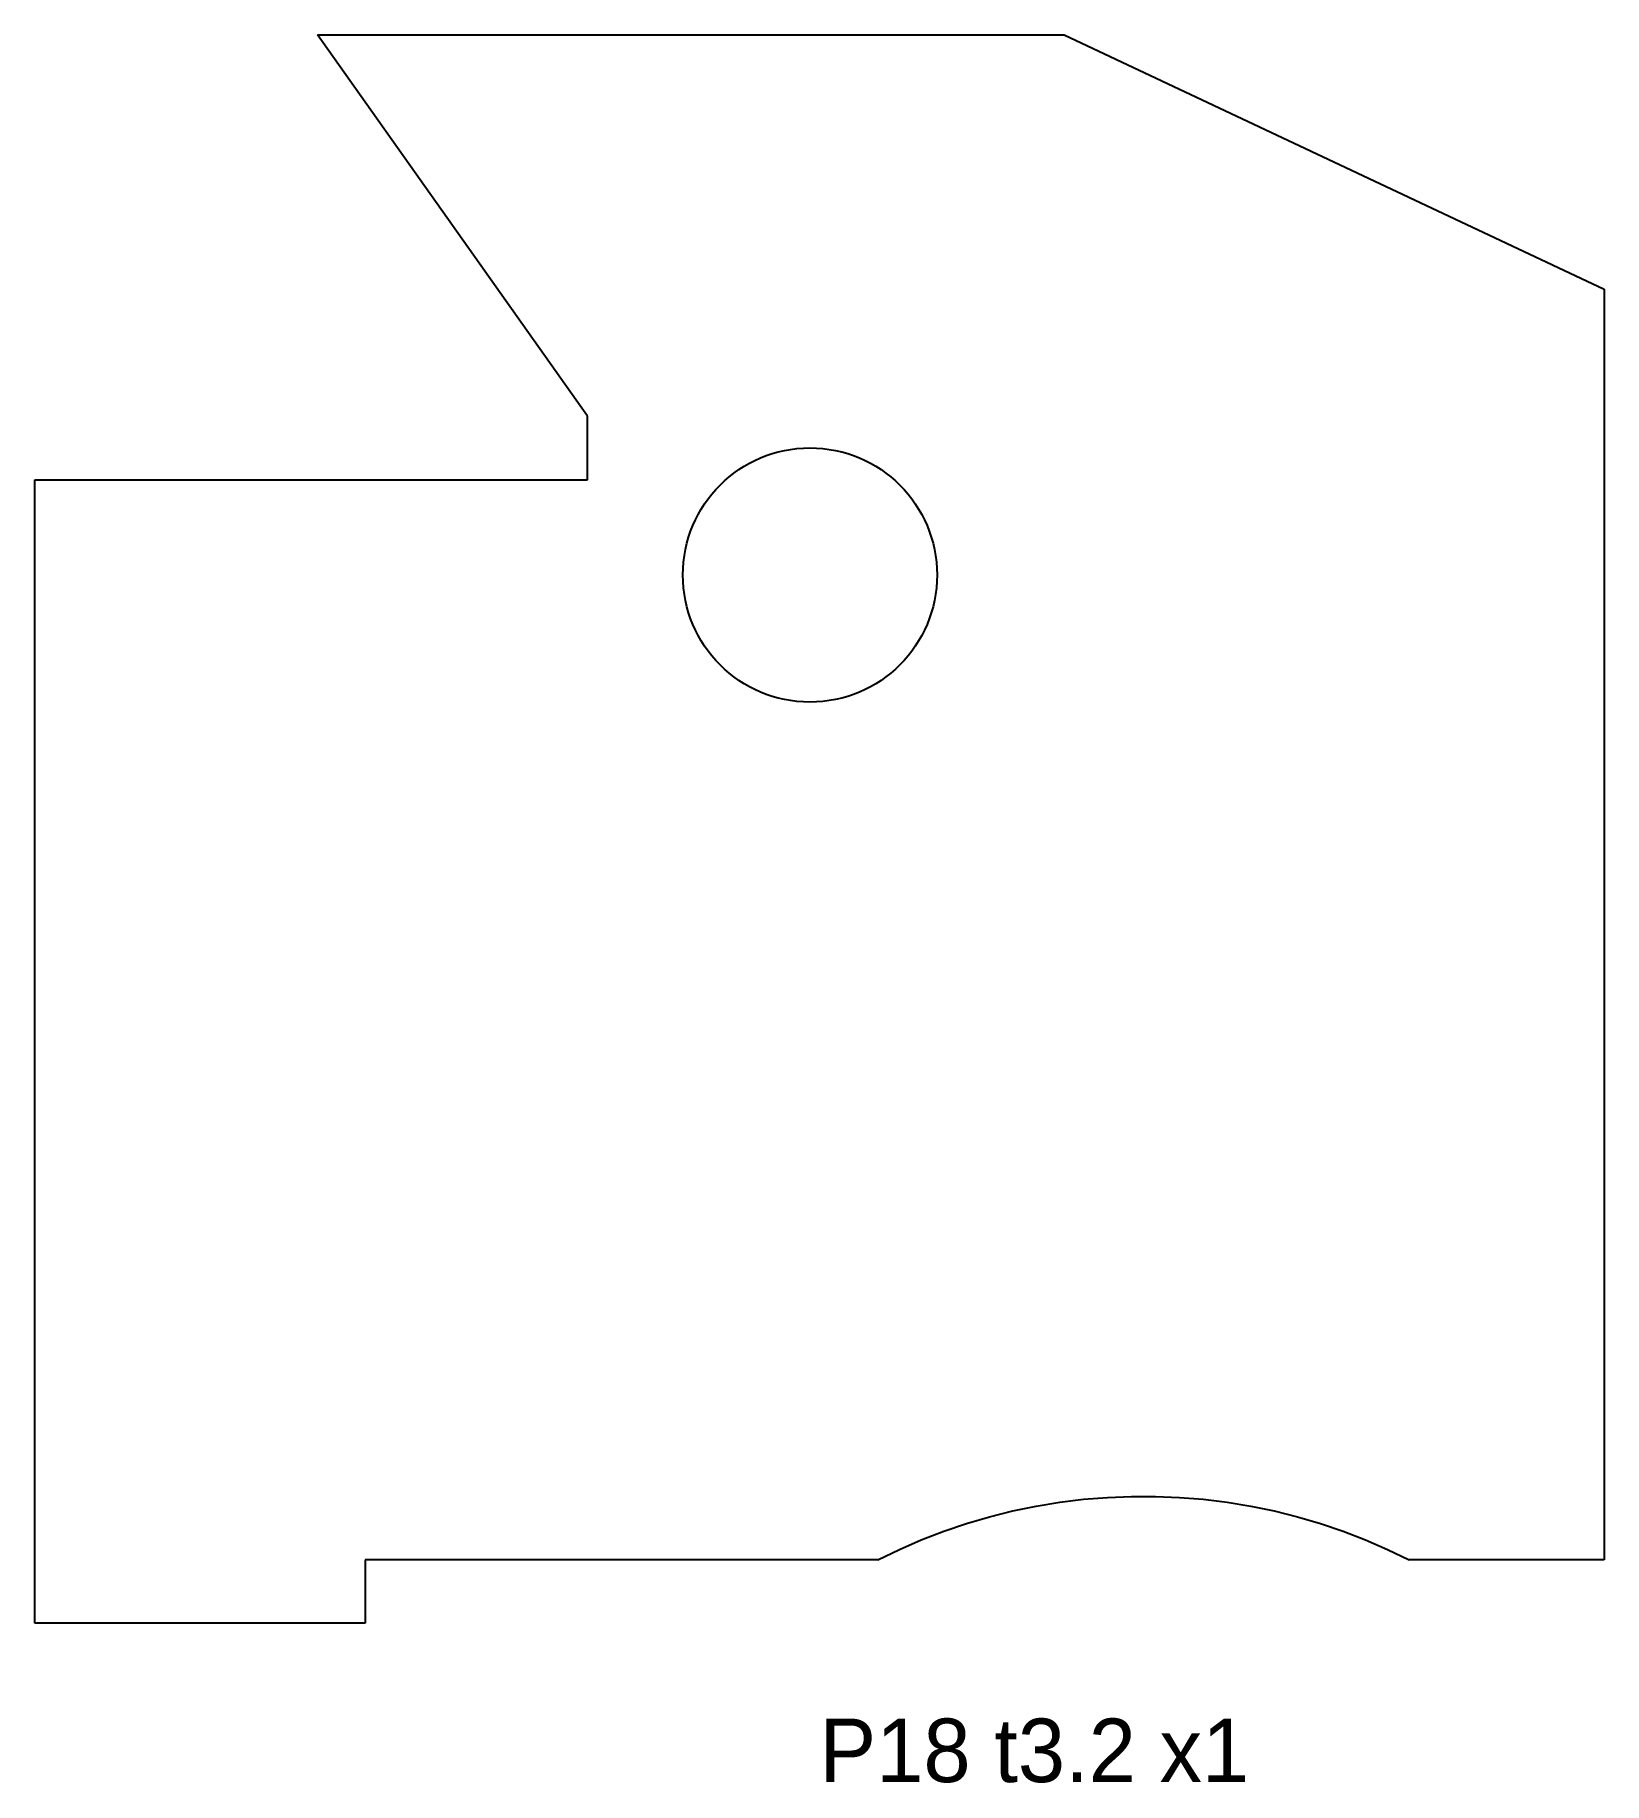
# Model space of a CAD drawing. Header units: metres. Extents: x -24.7 to 24.7, y -30 to 25.
import ezdxf

# ---------------------------------------------------------------- set-up
doc = ezdxf.new("R2010")
doc.units = ezdxf.units.M
doc.layers.add('CUT', color=7, linetype='Continuous')
doc.layers.add('NOTES', color=7, linetype='Continuous')

msp = doc.modelspace()

# ---------------------------------------------------------------- linework, layer by layer
at = {"layer": 'CUT'}
for points in [[(-7.3, 13), (-15.8, 25)], [(-15.8, 25), (7.7, 25)], [(7.7, 25), (24.7, 17)], [(24.7, 17), (24.7, -23)], [(-7.3, 11), (-7.3, 13)], [(-24.7, -25), (-24.7, 11)], [(-24.7, 11), (-7.3, 11)], [(1.833, -23), (2.514, -22.672), (3.206, -22.373), (3.911, -22.102), (4.626, -21.86), (5.35, -21.647), (6.083, -21.464), (6.822, -21.311), (7.567, -21.188), (8.316, -21.096), (9.068, -21.035), (9.823, -21.004), (10.577, -21.004), (11.332, -21.035), (12.084, -21.096), (12.833, -21.188), (13.578, -21.311), (14.317, -21.464), (15.05, -21.647), (15.774, -21.86), (16.489, -22.102), (17.194, -22.373), (17.886, -22.672), (18.567, -23)], [(1.833, -23), (-14.3, -23)], [(-14.3, -23), (-14.3, -25)], [(24.7, -23), (18.567, -23)], [(-14.3, -25), (-24.7, -25)]]:
    msp.add_lwpolyline(points, dxfattribs=at)
msp.add_circle((-0.3, 8), 4, dxfattribs=at)

# ---------------------------------------------------------------- texts
at = {"layer": 'NOTES'}
msp.add_text('P18 t3.2 x1', height=2, dxfattribs=at).set_placement((0, -30))

doc.saveas('drawing.dxf')
